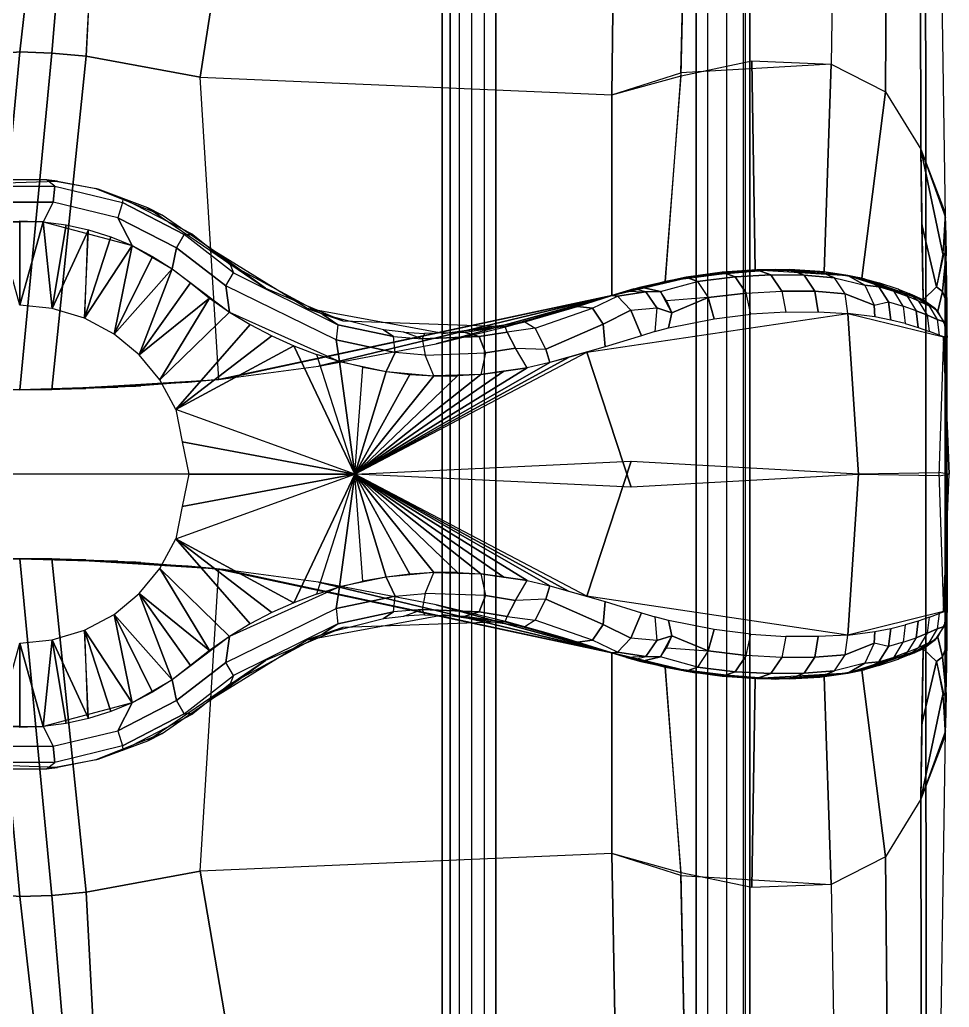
# Model space of a CAD drawing. Extents: x 0.7 to 22.7, y -29.1 to 8.9.
# Drawn here: x 11.67 to 22.67, y -17.46 to -5.77 of the extents above; entities that cross this region are included whole.
import ezdxf

# ---------------------------------------------------------------- set-up
doc = ezdxf.new("R2010")
doc.units = 0
doc.header["$MEASUREMENT"] = 0
doc.layers.get('0').update_dxf_attribs({"linetype": 'CONTINUOUS'})

msp = doc.modelspace()

# ---------------------------------------------------------------- linework, layer by layer
at = {"lineweight": -3}
for p, q in [((22.646, -12.771, 74.703), (22.646, -9.527, 74.703)), ((13.67, -11.149), (9.67, -11.149)), ((13.67, -11.149), (9.67, -11.149))]:
    msp.add_line(p, q, dxfattribs=at)
for points in [[(10.512, -6.258, 78.116), (13.13, 7.851, 78.098), (10.21, 7.851, 78.098), (10.059, -6.341, 78.088)], [(13.805, -6.449, 78.044), (16.026, 7.851, 77.721), (13.13, 7.851, 78.098), (12.455, -6.202, 78.132)], [(18.849, 7.854, 76.974), (16.026, 7.851, 77.721), (13.805, -6.449, 78.044), (18.679, -6.657, 77.03)], [(16.67, -28.849, 84.145), (22.4, -29.149, 84.145), (22.385, 7.866, 84.145), (16.67, 6.121, 84.145)], [(19.826, 7.857, 76.768), (18.849, 7.854, 76.974), (18.679, -6.657, 77.03), (19.496, -6.432, 76.746)], [(19.826, 7.857, 76.768), (21.485, 7.862, 76.783), (21.272, -6.293, 76.612), (19.494, -6.398, 76.746)], [(21.996, 7.867, 77.026), (21.485, 7.862, 76.783), (21.272, -6.293, 76.612), (21.916, -6.621, 76.727)], [(22.303, 7.841, 77.556), (21.996, 7.867, 77.026), (21.916, -6.621, 76.727), (22.334, -7.301, 77.009)], [(22.385, 7.866, 77.866), (22.303, 7.841, 77.556), (22.334, -7.301, 77.009), (22.625, -8.112, 77.705)], [(22.4, -29.149, 77.857), (22.4, -29.149, 84.145), (22.385, 7.866, 84.145), (22.385, 7.866, 77.866)], [(10.512, -6.258, 78.116), (11.67, -6.149, 78.145), (13.147, 6.851, 78.097), (10.512, -6.258, 78.116)], [(11.67, -6.149, 78.145), (12.048, -6.163, 78.142), (13.147, 6.851, 78.097), (11.67, -6.149, 78.145)], [(12.048, -6.163, 78.142), (12.455, -6.202, 78.132), (13.147, 6.851, 78.097), (12.048, -6.163, 78.142)], [(16.766, 6.121, 82.186), (16.67, 6.121, 82.48), (16.67, -28.849, 82.48), (16.766, -28.849, 82.186)], [(16.67, 6.121, 82.48), (16.67, 6.121, 84.145), (16.67, -28.849, 84.145), (16.67, -28.849, 82.48)], [(16.876, 6.121, 82.075), (16.766, 6.121, 82.186), (16.766, -28.849, 82.186), (16.876, -28.849, 82.075)], [(16.876, 6.121, 82.075), (17.016, 6.121, 82.004), (17.016, -28.849, 82.004), (16.876, -28.849, 82.075)], [(17.17, 6.121, 81.98), (17.016, 6.121, 82.004), (17.016, -28.849, 82.004), (17.17, -28.849, 81.98)], [(17.17, 6.121, 81.98), (17.303, 6.121, 81.997), (17.303, -28.849, 81.997), (17.17, -28.849, 81.98)], [(19.677, -28.849, 82.65), (17.303, -28.849, 81.997), (17.303, 6.121, 81.997), (19.677, 6.121, 82.65)], [(20.035, -28.849, 82.614), (19.677, -28.849, 82.65), (19.677, 6.121, 82.65), (20.035, 6.121, 82.614)], [(19.81, 6.121, 79.324), (19.81, -28.849, 79.324), (20.037, -28.849, 79.378), (20.037, 6.121, 79.378)], [(20.236, 6.121, 82.43), (20.035, 6.121, 82.614), (20.035, -28.849, 82.614), (20.236, -28.849, 82.43)], [(20.037, 6.121, 79.378), (20.255, 6.121, 79.597), (20.255, -28.849, 79.597), (20.037, -28.849, 79.378)], [(20.31, -28.849, 82.168), (20.236, -28.849, 82.43), (20.236, 6.121, 82.43), (20.31, 6.121, 82.168)], [(20.255, -28.849, 79.597), (20.31, -28.849, 79.824), (20.31, 6.121, 79.824), (20.255, 6.121, 79.597)], [(20.31, -28.849, 82.168), (20.31, -28.849, 79.824), (20.31, 6.121, 79.824), (20.31, 6.121, 82.168)], [(11.293, -10.146, 74.159), (11.67, -6.149, 78.145), (10.512, -6.258, 78.116), (9.959, -10.084, 74.357)], [(11.67, -10.149, 74.145), (12.048, -6.163, 78.142), (11.67, -6.149, 78.145), (11.293, -10.146, 74.159)], [(12.048, -10.146, 74.159), (12.455, -6.202, 78.132), (12.048, -6.163, 78.142), (11.67, -10.149, 74.145)], [(14.027, -10.026, 74.491), (13.805, -6.449, 78.044), (12.455, -6.202, 78.132), (12.048, -10.146, 74.159)], [(19.496, -6.432, 76.746), (20.335, -6.257, 76.62), (20.374, -8.73, 74.118), (19.309, -8.866, 74.342)], [(20.335, -6.257, 76.62), (21.272, -6.293, 76.612), (21.19, -8.753, 74.119), (20.374, -8.73, 74.118)], [(21.272, -6.293, 76.612), (21.916, -6.621, 76.727), (21.636, -8.83, 74.218), (21.19, -8.753, 74.119)], [(18.679, -6.657, 77.03), (19.494, -6.398, 76.746), (19.309, -8.866, 74.342), (18.679, -9.034, 74.653)], [(13.805, -6.449, 78.044), (18.679, -6.657, 77.03), (18.679, -9.034, 74.653), (14.027, -10.026, 74.491)], [(21.916, -6.621, 76.727), (22.334, -7.301, 77.009), (22.36, -9.083, 74.703), (21.636, -8.83, 74.218)], [(22.347, -8.192, 75.856), (22.334, -7.301, 77.009), (22.596, -8.541, 77.127), (22.521, -8.931, 76.195)], [(22.334, -7.301, 77.009), (22.624, -8.053, 77.735), (22.596, -8.541, 77.127), (22.334, -7.301, 77.009)], [(12.119, -7.679, 3.745), (11.985, -7.663, 0.397), (11.359, -7.663, 0.397), (10.995, -7.716, 3.755)], [(11.359, -7.663, 0.397), (11.258, -7.738, 0.154), (12.086, -7.738, 0.155), (11.985, -7.663, 0.397)], [(12.571, -7.768, 3.767), (12.599, -7.774, 0.412), (11.985, -7.663, 0.397), (12.119, -7.679, 3.745)], [(12.086, -7.738, 0.155), (12.067, -7.928, -0.037), (11.277, -7.928, -0.037), (11.258, -7.738, 0.154)], [(12.067, -7.928, -0.037), (12.086, -7.738, 0.155), (12.887, -7.934, 0.183), (12.831, -8.113, -0.007)], [(13.354, -8.081, 3.838), (13.185, -7.994, 0.441), (12.599, -7.774, 0.412), (12.571, -7.768, 3.767)], [(12.067, -7.928, -0.037), (11.946, -8.161, -0.103), (11.396, -8.161, -0.103), (11.277, -7.928, -0.037)], [(12.831, -8.113, -0.007), (12.067, -7.928, -0.037), (11.946, -8.161, -0.103), (13.001, -8.443, -0.058)], [(13.616, -8.312, 0.235), (12.887, -7.934, 0.183), (12.831, -8.113, -0.007), (13.527, -8.469, 0.045)], [(13.72, -8.312, 0.478), (12.892, -7.884, 0.426), (12.887, -7.934, 0.183), (13.616, -8.312, 0.235)], [(13.185, -7.994, 0.441), (14.578, -8.945, 0.585), (13.966, -8.506, 3.924), (13.354, -8.081, 3.838)], [(22.634, -8.54, 77.208), (22.626, -8.17, 77.674), (22.624, -8.053, 77.735), (22.596, -8.541, 77.127)], [(22.629, -13.874, 77.499), (22.624, -14.245, 77.735), (22.624, -8.053, 77.735), (22.629, -8.424, 77.499)], [(11.396, -8.161, -0.103), (11.671, -8.161, -0.103), (11.67, -9.149, -0.105), (11.396, -8.161, -0.103)], [(11.671, -8.149, -0.105), (11.946, -8.161, -0.103), (11.67, -9.149, -0.105), (11.671, -8.161, -0.103)], [(11.946, -8.161, -0.103), (12.055, -9.187, -0.101), (11.67, -9.149, -0.105), (11.946, -8.161, -0.103)], [(11.946, -8.161, -0.103), (12.218, -8.197, -0.097), (12.055, -9.187, -0.101), (11.946, -8.161, -0.103)], [(13.527, -8.469, 0.045), (12.831, -8.113, -0.007), (13.001, -8.443, -0.058), (13.473, -8.716, -0.02)], [(22.629, -8.595, 77.254), (22.629, -8.424, 77.499), (22.626, -8.17, 77.674), (22.634, -8.54, 77.208)], [(12.218, -8.197, -0.097), (12.485, -8.256, -0.087), (12.055, -9.187, -0.101), (12.218, -8.197, -0.097)], [(12.473, -8.302, -0.081), (12.436, -9.302, -0.089), (12.055, -9.187, -0.101), (12.485, -8.256, -0.087)], [(12.485, -8.256, -0.087), (12.747, -8.338, -0.074), (12.436, -9.302, -0.089), (12.485, -8.256, -0.087)], [(22.36, -9.083, 74.703), (22.347, -8.192, 75.856), (22.521, -8.931, 76.195), (22.36, -9.083, 74.703)], [(12.747, -8.338, -0.074), (13.001, -8.443, -0.058), (12.436, -9.302, -0.089), (12.747, -8.338, -0.074)], [(14.198, -8.767, 0.297), (13.616, -8.312, 0.235), (13.527, -8.469, 0.045), (14.108, -8.919, 0.11)], [(13.616, -8.312, 0.235), (13.72, -8.312, 0.478), (14.162, -8.667, 0.524), (14.198, -8.767, 0.297)], [(13.001, -8.443, -0.058), (12.786, -9.49, -0.072), (12.436, -9.302, -0.089), (13.001, -8.443, -0.058)], [(13.001, -8.443, -0.058), (13.243, -8.57, -0.04), (12.786, -9.49, -0.072), (13.001, -8.443, -0.058)], [(14.108, -8.919, 0.11), (13.527, -8.469, 0.045), (13.473, -8.716, -0.02), (14.154, -9.229, 0.057)], [(15.495, -9.334, 0.763), (15.073, -9.188, 4.148), (13.966, -8.506, 3.924), (14.578, -8.945, 0.585)], [(22.629, -8.595, 77.254), (22.633, -8.663, 77.266), (22.629, -8.424, 77.499), (22.629, -8.595, 77.254)], [(22.633, -8.663, 77.266), (22.629, -8.424, 77.499), (22.629, -13.874, 77.499), (22.633, -13.636, 77.266)], [(13.243, -8.57, -0.04), (13.473, -8.716, -0.02), (12.786, -9.49, -0.072), (13.243, -8.57, -0.04)], [(22.589, -8.986, 76.337), (22.634, -8.54, 77.208), (22.605, -8.535, 77.124), (22.521, -8.931, 76.195)], [(22.627, -9.082, 76.379), (22.629, -8.595, 77.254), (22.634, -8.54, 77.208), (22.589, -8.986, 76.337)], [(22.641, -9.183, 76.422), (22.633, -8.663, 77.266), (22.629, -8.595, 77.254), (22.627, -9.082, 76.379)], [(13.473, -8.716, -0.02), (13.085, -9.735, -0.052), (12.786, -9.49, -0.072), (13.473, -8.716, -0.02)], [(13.473, -8.716, -0.02), (13.69, -8.884, 0.002), (13.085, -9.735, -0.052), (13.473, -8.716, -0.02)], [(15.434, -9.379, 0.512), (15.414, -9.56, 0.326), (14.108, -8.919, 0.11), (14.198, -8.767, 0.297)], [(14.162, -8.667, 0.524), (14.198, -8.767, 0.297), (15.434, -9.379, 0.512), (15.258, -9.259, 0.712)], [(20.395, -8.729, 2.726), (19.647, -8.803, 16.129), (18.679, -9.034, 20.033), (19.555, -8.818, 2.2)], [(19.647, -8.803, 45.61), (20.374, -8.73, 74.118), (19.309, -8.866, 74.342), (19.647, -8.803, 45.61)], [(20.137, -8.812, 2.237), (19.984, -8.759, 2.443), (19.555, -8.818, 2.2), (19.692, -8.866, 1.978)], [(21.47, -8.795, 3.765), (20.61, -8.724, 16.129), (19.647, -8.803, 16.129), (20.395, -8.729, 2.726)], [(20.61, -8.724, 16.129), (19.647, -8.803, 16.129), (19.647, -8.803, 45.61), (20.61, -8.724, 45.61)], [(19.647, -8.803, 45.61), (20.374, -8.73, 74.118), (20.61, -8.724, 45.61), (19.647, -8.803, 45.61)], [(20.558, -8.789, 2.537), (20.395, -8.729, 2.726), (19.984, -8.759, 2.443), (20.137, -8.812, 2.237)], [(20.61, -8.724, 45.61), (21.19, -8.753, 74.119), (20.374, -8.73, 74.118), (20.61, -8.724, 45.61)], [(20.782, -8.726, 3.044), (20.395, -8.729, 2.726), (20.558, -8.789, 2.537), (20.952, -8.793, 2.873)], [(21.47, -8.795, 56.569), (20.61, -8.724, 45.61), (20.61, -8.724, 16.129), (21.47, -8.795, 3.765)], [(20.61, -8.724, 45.61), (21.19, -8.753, 74.119), (21.47, -8.795, 56.569), (20.61, -8.724, 45.61)], [(20.782, -8.726, 3.044), (20.952, -8.793, 2.873), (21.312, -8.824, 3.24), (21.14, -8.748, 3.391)], [(21.47, -8.795, 3.765), (21.14, -8.748, 3.391), (21.312, -8.824, 3.24), (21.671, -8.912, 3.609)], [(21.19, -8.753, 74.119), (21.606, -8.823, 74.208), (21.47, -8.795, 56.569), (21.19, -8.753, 74.119)], [(22.641, -13.115, 76.422), (22.633, -13.636, 77.266), (22.633, -8.663, 77.266), (22.641, -9.183, 76.422)], [(13.69, -8.884, 0.002), (13.917, -9.064, 0.028), (13.085, -9.735, -0.052), (13.69, -8.884, 0.002)], [(18.679, -9.034, 56.447), (19.647, -8.803, 45.61), (19.647, -8.803, 16.129), (18.679, -9.034, 20.033)], [(19.647, -8.803, 45.61), (19.309, -8.866, 74.342), (18.679, -9.034, 56.447), (19.647, -8.803, 45.61)], [(18.679, -9.034, 1.826), (18.679, -9.034, 20.033), (19.555, -8.818, 2.2), (18.679, -9.034, 1.826)], [(18.679, -9.034, 56.447), (19.309, -8.866, 74.342), (18.679, -9.034, 74.653), (18.679, -9.034, 56.447)], [(19.555, -8.818, 2.2), (19.022, -8.933, 1.96), (19.253, -8.986, 1.711), (19.692, -8.866, 1.978)], [(19.819, -9.058, 1.808), (19.325, -9.095, 1.608), (19.253, -8.986, 1.711), (19.692, -8.866, 1.978)], [(20.266, -9.004, 2.077), (20.137, -8.812, 2.237), (19.692, -8.866, 1.978), (19.819, -9.058, 1.808)], [(20.688, -8.981, 2.388), (20.558, -8.789, 2.537), (20.137, -8.812, 2.237), (20.266, -9.004, 2.077)], [(21.081, -8.984, 2.737), (20.952, -8.793, 2.873), (20.558, -8.789, 2.537), (20.688, -8.981, 2.388)], [(20.952, -8.793, 2.873), (21.081, -8.984, 2.737), (21.438, -9.012, 3.118), (21.312, -8.824, 3.24)], [(21.781, -9.147, 3.502), (21.438, -9.012, 3.118), (21.312, -8.824, 3.24), (21.671, -8.912, 3.609)], [(21.606, -8.823, 74.208), (21.47, -8.795, 21.366), (21.47, -8.795, 56.569), (21.606, -8.823, 74.208)], [(21.606, -8.823, 74.208), (22.36, -9.083, 5.414), (21.47, -8.795, 21.366), (21.606, -8.823, 74.208)], [(22.36, -9.083, 5.414), (21.47, -8.795, 21.366), (21.47, -8.795, 3.765), (22.36, -9.083, 5.414)], [(21.662, -8.836, 4.016), (21.47, -8.795, 3.765), (21.671, -8.912, 3.609), (21.839, -8.93, 3.916)], [(21.606, -8.823, 74.208), (21.636, -8.83, 74.218), (22.36, -9.083, 5.414), (21.606, -8.823, 74.208)], [(21.636, -8.83, 74.218), (22.36, -9.083, 74.703), (22.36, -9.083, 5.414), (21.636, -8.83, 74.218)], [(21.839, -8.93, 3.916), (21.662, -8.836, 4.016), (21.837, -8.883, 4.276), (22.017, -8.985, 4.204)], [(22.067, -8.959, 4.684), (21.837, -8.883, 4.276), (22.017, -8.985, 4.204), (22.174, -9.042, 4.5)], [(14.108, -8.919, 0.11), (14.154, -9.229, 0.057), (15.455, -9.815, 0.273), (15.414, -9.56, 0.326)], [(19.08, -8.992, 1.699), (18.936, -8.956, 1.926), (18.679, -9.034, 1.826), (18.746, -9.042, 1.672)], [(19.209, -9.18, 1.52), (19.08, -8.992, 1.699), (18.746, -9.042, 1.672), (18.901, -9.209, 1.431)], [(18.85, -8.981, 1.892), (19.08, -8.992, 1.699), (19.253, -8.986, 1.711), (19.022, -8.933, 1.96)], [(19.08, -8.992, 1.699), (19.209, -9.18, 1.52), (19.386, -9.237, 1.549), (19.253, -8.986, 1.711)], [(20.266, -9.004, 2.077), (20.688, -8.981, 2.388), (20.736, -9.229, 2.342), (20.322, -9.256, 2.033)], [(20.688, -8.981, 2.388), (20.736, -9.229, 2.342), (21.121, -9.226, 2.689), (21.081, -8.984, 2.737)], [(21.121, -9.226, 2.689), (21.472, -9.246, 3.068), (21.438, -9.012, 3.118), (21.081, -8.984, 2.737)], [(21.671, -8.912, 3.609), (21.781, -9.147, 3.502), (21.952, -9.11, 3.819), (21.839, -8.93, 3.916)], [(22.017, -8.985, 4.204), (21.839, -8.93, 3.916), (21.952, -9.11, 3.819), (22.126, -9.16, 4.118)], [(22.279, -9.214, 4.425), (22.126, -9.16, 4.118), (22.017, -8.985, 4.204), (22.174, -9.042, 4.5)], [(22.067, -8.959, 4.684), (22.198, -9.011, 4.969), (22.311, -9.099, 4.805), (22.174, -9.042, 4.5)], [(22.534, -9.219, 74.703), (22.589, -8.986, 76.337), (22.521, -8.931, 76.195), (22.36, -9.083, 74.703)], [(22.632, -9.417, 74.703), (22.627, -9.082, 76.379), (22.589, -8.986, 76.337), (22.534, -9.219, 74.703)], [(13.917, -9.064, 0.028), (13.33, -10.033, -0.033), (13.085, -9.735, -0.052), (13.917, -9.064, 0.028)], [(13.917, -9.064, 0.028), (14.154, -9.229, 0.057), (13.33, -10.033, -0.033), (13.917, -9.064, 0.028)], [(18.679, -9.034, 38.24), (14.027, -10.026, 74.491), (14.082, -10.02, 32.432), (18.679, -9.034, 38.24)], [(18.679, -9.034, 38.24), (18.679, -9.034, 56.447), (14.027, -10.026, 74.491), (18.679, -9.034, 38.24)], [(18.679, -9.034, 56.447), (18.679, -9.034, 74.653), (14.027, -10.026, 74.491), (18.679, -9.034, 56.447)], [(15.207, -9.87, 32.194), (18.679, -9.034, 38.24), (14.082, -10.02, 32.432), (15.207, -9.87, 32.194)], [(16.598, -9.605, 31.766), (18.679, -9.034, 38.24), (15.207, -9.87, 32.194), (16.598, -9.605, 31.766)], [(17.434, -9.401, 31.233), (18.679, -9.034, 38.24), (16.598, -9.605, 31.766), (17.434, -9.401, 31.233)], [(17.929, -9.264, 30.494), (18.679, -9.034, 38.24), (17.434, -9.401, 31.233), (17.929, -9.264, 30.494)], [(18.271, -9.163, 1.658), (18.679, -9.034, 1.826), (18.105, -9.213, 6.761), (17.647, -9.344, 5.387)], [(18.105, -9.213, 29.614), (18.679, -9.034, 38.24), (17.929, -9.264, 30.494), (18.105, -9.213, 29.614)], [(18.105, -9.213, 29.614), (18.679, -9.034, 38.24), (18.679, -9.034, 1.826), (18.105, -9.213, 6.761)], [(18.271, -9.163, 1.658), (18.447, -9.184, 1.443), (18.746, -9.042, 1.672), (18.679, -9.034, 1.826)], [(18.901, -9.209, 1.431), (18.576, -9.371, 1.261), (18.447, -9.184, 1.443), (18.746, -9.042, 1.672)], [(19.386, -9.237, 1.549), (19.819, -9.058, 1.808), (19.325, -9.095, 1.608), (19.386, -9.237, 1.549)], [(19.349, -9.417, 1.502), (19.887, -9.31, 1.765), (19.819, -9.058, 1.808), (19.386, -9.237, 1.549)], [(19.819, -9.058, 1.808), (19.887, -9.31, 1.765), (20.322, -9.256, 2.033), (20.266, -9.004, 2.077)], [(21.781, -9.147, 3.502), (21.788, -9.286, 3.478), (21.472, -9.246, 3.068), (21.438, -9.012, 3.118)], [(21.979, -9.324, 3.768), (21.788, -9.286, 3.478), (21.781, -9.147, 3.502), (21.952, -9.11, 3.819)], [(22.15, -9.366, 4.066), (21.979, -9.324, 3.768), (21.952, -9.11, 3.819), (22.126, -9.16, 4.118)], [(22.311, -9.099, 4.805), (22.174, -9.042, 4.5), (22.279, -9.214, 4.425), (22.412, -9.267, 4.74)], [(22.198, -9.011, 4.969), (22.311, -9.099, 4.805), (22.428, -9.153, 5.117), (22.257, -9.036, 5.115)], [(22.509, -9.192, 5.388), (22.36, -9.083, 5.414), (22.257, -9.036, 5.115), (22.428, -9.153, 5.117)], [(22.527, -9.317, 5.063), (22.412, -9.267, 4.74), (22.311, -9.099, 4.805), (22.428, -9.153, 5.117)], [(22.36, -9.083, 5.414), (22.509, -9.192, 5.388), (22.534, -9.219, 74.703), (22.36, -9.083, 74.703)], [(22.646, -9.527, 74.703), (22.641, -9.183, 76.422), (22.627, -9.082, 76.379), (22.632, -9.417, 74.703)], [(14.399, -9.377, 0.091), (13.518, -10.384, -0.015), (13.33, -10.033, -0.033), (14.154, -9.229, 0.057)], [(17.415, -9.4, 1.336), (16.682, -9.485, 4.642), (15.073, -9.188, 4.148), (15.495, -9.334, 0.763)], [(17.647, -9.344, 5.387), (18.271, -9.163, 1.658), (17.415, -9.4, 1.336), (16.682, -9.485, 4.642)], [(17.647, -9.344, 1.424), (17.769, -9.42, 1.132), (18.447, -9.184, 1.443), (18.271, -9.163, 1.658)], [(18.447, -9.184, 1.443), (18.576, -9.371, 1.261), (17.896, -9.668, 0.964), (17.769, -9.42, 1.132)], [(19.027, -9.509, 1.365), (18.597, -9.641, 1.192), (18.576, -9.371, 1.261), (18.901, -9.209, 1.431)], [(19.188, -9.46, 1.432), (19.027, -9.509, 1.365), (18.901, -9.209, 1.431), (19.209, -9.18, 1.52)], [(19.209, -9.18, 1.52), (19.188, -9.46, 1.432), (19.349, -9.417, 1.502), (19.386, -9.237, 1.549)], [(22.126, -9.16, 4.118), (22.15, -9.366, 4.066), (22.302, -9.412, 4.374), (22.279, -9.214, 4.425)], [(22.412, -9.267, 4.74), (22.279, -9.214, 4.425), (22.302, -9.412, 4.374), (22.436, -9.458, 4.691)], [(22.509, -9.192, 5.388), (22.428, -9.153, 5.117), (22.527, -9.317, 5.063), (22.609, -9.346, 5.366)], [(22.534, -9.219, 74.703), (22.632, -9.417, 74.703), (22.609, -9.346, 5.366), (22.509, -9.192, 5.388)], [(22.646, -12.771, 74.703), (22.646, -9.527, 74.703), (22.641, -9.183, 76.422), (22.641, -13.115, 76.422)], [(15.974, -9.439, 0.881), (15.258, -9.259, 0.712), (15.434, -9.379, 0.512), (16.094, -9.518, 0.666)], [(17.647, -9.344, 1.424), (17.769, -9.42, 1.132), (17.439, -9.466, 1.072), (17.415, -9.4, 1.336)], [(18.381, -9.704, 1.109), (21.472, -9.246, 3.068), (21.595, -11.154, 3.219), (18.905, -11.303, 1.324)], [(21.472, -9.246, 3.068), (22.601, -9.523, 5.183), (22.548, -11.17, 5.018), (21.595, -11.154, 3.219)], [(22.551, -9.502, 5.017), (22.436, -9.458, 4.691), (22.412, -9.267, 4.74), (22.527, -9.317, 5.063)], [(22.609, -9.346, 5.366), (22.527, -9.317, 5.063), (22.551, -9.502, 5.017), (22.646, -9.53, 5.351)], [(22.609, -9.346, 5.366), (22.646, -9.53, 5.351), (22.646, -9.527, 74.703), (22.632, -9.417, 74.703)], [(14.399, -9.377, 0.091), (14.652, -9.511, 0.129), (13.518, -10.384, -0.015), (14.399, -9.377, 0.091)], [(16.094, -9.518, 0.666), (15.434, -9.379, 0.512), (15.414, -9.56, 0.326), (16.113, -9.707, 0.481)], [(16.431, -9.547, 0.756), (16.217, -9.469, 0.946), (15.974, -9.439, 0.881), (16.094, -9.518, 0.666)], [(17.415, -9.4, 1.336), (16.943, -9.471, 1.169), (17.106, -9.52, 0.959), (17.439, -9.466, 1.072)], [(17.439, -9.466, 1.072), (17.106, -9.52, 0.959), (17.183, -9.712, 0.775), (17.536, -9.656, 0.888)], [(17.536, -9.656, 0.888), (17.896, -9.668, 0.964), (17.769, -9.42, 1.132), (17.439, -9.466, 1.072)], [(18.576, -9.371, 1.261), (18.597, -9.641, 1.192), (17.943, -9.826, 0.952), (17.896, -9.668, 0.964)], [(14.652, -9.511, 0.129), (14.914, -9.629, 0.172), (13.518, -10.384, -0.015), (14.652, -9.511, 0.129)], [(16.113, -9.707, 0.481), (15.414, -9.56, 0.326), (15.455, -9.815, 0.273), (16.008, -9.933, 0.393)], [(16.113, -9.707, 0.481), (16.094, -9.518, 0.666), (16.431, -9.547, 0.756), (16.468, -9.738, 0.571)], [(16.217, -9.469, 0.946), (16.461, -9.484, 1.017), (16.431, -9.547, 0.756), (16.217, -9.469, 0.946)], [(16.431, -9.547, 0.756), (17.106, -9.52, 0.959), (16.943, -9.471, 1.169), (16.461, -9.484, 1.017)], [(16.468, -9.738, 0.571), (17.183, -9.712, 0.775), (17.106, -9.52, 0.959), (16.431, -9.547, 0.756)], [(22.548, -11.17, 5.018), (22.67, -11.149, 5.45), (22.601, -9.523, 5.183)], [(22.646, -11.149, 74.703), (22.646, -9.527, 74.703), (22.601, -9.523, 5.183), (22.67, -11.149, 5.45)], [(13.518, -10.384, -0.015), (14.914, -9.629, 0.172), (15.636, -11.149, 0.31), (13.518, -10.384, -0.015)], [(14.914, -9.629, 0.172), (15.183, -9.73, 0.22), (15.636, -11.149, 0.31), (14.914, -9.629, 0.172)], [(17.536, -9.656, 0.888), (17.183, -9.712, 0.775), (17.127, -9.969, 0.689), (17.674, -9.89, 0.861)], [(17.896, -9.668, 0.964), (17.943, -9.826, 0.952), (17.674, -9.89, 0.861), (17.536, -9.656, 0.888)], [(15.183, -9.73, 0.22), (15.636, -11.149, 0.31), (15.455, -9.815, 0.273), (15.183, -9.73, 0.22)], [(15.455, -9.815, 0.273), (15.636, -11.149, 0.31), (15.73, -9.882, 0.331), (15.455, -9.815, 0.273)], [(18.163, -9.766, 1.029), (15.636, -11.149, 0.31), (18.381, -9.704, 1.109), (18.163, -9.766, 1.029)], [(15.636, -11.149, 0.31), (18.381, -9.704, 1.109), (18.905, -11.303, 1.324), (15.636, -11.149, 0.31)], [(17.943, -9.826, 0.952), (15.636, -11.149, 0.31), (18.163, -9.766, 1.029), (17.943, -9.826, 0.952)], [(16.468, -9.738, 0.571), (16.113, -9.707, 0.481), (16.008, -9.933, 0.393), (16.57, -9.984, 0.533)], [(17.183, -9.712, 0.775), (17.127, -9.969, 0.689), (16.57, -9.984, 0.533), (16.468, -9.738, 0.571)], [(17.674, -9.89, 0.861), (15.636, -11.149, 0.31), (17.943, -9.826, 0.952), (17.674, -9.89, 0.861)], [(15.73, -9.882, 0.331), (16.008, -9.933, 0.393), (15.636, -11.149, 0.31), (15.73, -9.882, 0.331)], [(17.401, -9.929, 0.775), (15.636, -11.149, 0.31), (17.674, -9.89, 0.861), (17.401, -9.929, 0.775)], [(17.127, -9.969, 0.689), (15.636, -11.149, 0.31), (17.401, -9.929, 0.775), (17.127, -9.969, 0.689)], [(16.008, -9.933, 0.393), (16.288, -9.967, 0.46), (15.636, -11.149, 0.31), (16.008, -9.933, 0.393)], [(13.665, -10.061, 32.497), (12.048, -10.146, 74.159), (14.027, -10.026, 74.491), (13.665, -10.061, 32.497)], [(13.665, -10.061, 32.497), (14.082, -10.02, 32.432), (14.027, -10.026, 74.491), (13.665, -10.061, 32.497)], [(16.288, -9.967, 0.46), (16.57, -9.984, 0.533), (15.636, -11.149, 0.31), (16.288, -9.967, 0.46)], [(16.85, -9.985, 0.609), (15.636, -11.149, 0.31), (17.127, -9.969, 0.689), (16.85, -9.985, 0.609)], [(16.57, -9.984, 0.533), (16.85, -9.985, 0.609), (15.636, -11.149, 0.31), (16.57, -9.984, 0.533)], [(11.293, -10.146, 74.159), (11.67, -10.149, 34.608), (11.67, -10.149, 74.145), (11.293, -10.146, 74.159)], [(11.67, -10.149, 74.145), (12.048, -10.146, 74.159), (13.104, -10.104, 32.637), (13.044, -10.107, 33.477)], [(12.832, -10.119, 33.989), (11.67, -10.149, 74.145), (13.044, -10.107, 33.477), (12.832, -10.119, 33.989)], [(12.451, -10.136, 34.37), (11.67, -10.149, 74.145), (12.832, -10.119, 33.989), (12.451, -10.136, 34.37)], [(11.94, -10.148, 34.582), (12.451, -10.136, 34.37), (11.67, -10.149, 74.145), (11.94, -10.148, 34.582)], [(11.67, -10.149, 34.608), (11.94, -10.148, 34.582), (11.67, -10.149, 74.145), (11.67, -10.149, 34.608)], [(13.104, -10.104, 32.637), (12.048, -10.146, 74.159), (13.665, -10.061, 32.497), (13.104, -10.104, 32.637)], [(13.594, -10.766, -0.008), (15.636, -11.149, 0.31), (13.518, -10.384, -0.015), (13.594, -10.766, -0.008)], [(13.594, -10.766, -0.008), (13.67, -11.149), (15.636, -11.149, 0.31), (13.594, -10.766, -0.008)], [(15.636, -11.149, 0.31), (18.905, -10.995, 1.324), (18.381, -12.594, 1.109), (15.636, -11.149, 0.31)], [(18.905, -10.995, 1.324), (21.595, -11.144, 3.219), (21.472, -13.053, 3.068), (18.381, -12.594, 1.109)], [(13.518, -11.915, -0.015), (15.636, -11.149, 0.31), (14.914, -12.67, 0.172), (13.518, -11.915, -0.015)], [(13.594, -11.532, -0.008), (13.518, -11.915, -0.015), (15.636, -11.149, 0.31), (13.594, -11.532, -0.008)], [(13.594, -11.532, -0.008), (15.636, -11.149, 0.31), (13.67, -11.149), (13.594, -11.532, -0.008)], [(14.914, -12.67, 0.172), (15.636, -11.149, 0.31), (15.183, -12.568, 0.22), (14.914, -12.67, 0.172)], [(15.183, -12.568, 0.22), (15.455, -12.484, 0.273), (15.636, -11.149, 0.31), (15.183, -12.568, 0.22)], [(15.455, -12.484, 0.273), (15.73, -12.416, 0.331), (15.636, -11.149, 0.31), (15.455, -12.484, 0.273)], [(15.73, -12.416, 0.331), (15.636, -11.149, 0.31), (16.008, -12.366, 0.393), (15.73, -12.416, 0.331)], [(16.008, -12.366, 0.393), (15.636, -11.149, 0.31), (16.288, -12.332, 0.46), (16.008, -12.366, 0.393)], [(16.288, -12.332, 0.46), (15.636, -11.149, 0.31), (16.57, -12.314, 0.533), (16.288, -12.332, 0.46)], [(16.57, -12.314, 0.533), (15.636, -11.149, 0.31), (16.85, -12.314, 0.609), (16.57, -12.314, 0.533)], [(16.85, -12.314, 0.609), (17.127, -12.329, 0.689), (15.636, -11.149, 0.31), (16.85, -12.314, 0.609)], [(17.127, -12.329, 0.689), (17.401, -12.369, 0.775), (15.636, -11.149, 0.31), (17.127, -12.329, 0.689)], [(17.401, -12.369, 0.775), (17.674, -12.409, 0.861), (15.636, -11.149, 0.31), (17.401, -12.369, 0.775)], [(17.674, -12.409, 0.861), (17.943, -12.472, 0.952), (15.636, -11.149, 0.31), (17.674, -12.409, 0.861)], [(17.943, -12.472, 0.952), (18.163, -12.532, 1.029), (15.636, -11.149, 0.31), (17.943, -12.472, 0.952)], [(18.163, -12.532, 1.029), (18.381, -12.594, 1.109), (15.636, -11.149, 0.31), (18.163, -12.532, 1.029)], [(21.595, -11.144, 3.219), (22.548, -11.128, 5.018), (22.601, -12.775, 5.183), (21.472, -13.053, 3.068)], [(22.601, -12.775, 5.183), (22.601, -12.775, 5.183), (22.67, -11.149, 5.45), (22.548, -11.128, 5.018)], [(22.601, -12.775, 5.183), (22.67, -11.149, 5.45), (22.646, -11.149, 74.703), (22.646, -12.771, 74.703)], [(14.154, -13.07, 0.057), (13.33, -12.265, -0.033), (13.518, -11.915, -0.015), (14.399, -12.921, 0.091)], [(14.399, -12.921, 0.091), (13.518, -11.915, -0.015), (14.652, -12.788, 0.129), (14.399, -12.921, 0.091)], [(14.652, -12.788, 0.129), (13.518, -11.915, -0.015), (14.914, -12.67, 0.172), (14.652, -12.788, 0.129)], [(9.959, -12.214, 74.357), (10.512, -16.04, 78.116), (11.67, -16.149, 78.145), (11.293, -12.152, 74.159)], [(11.293, -12.152, 74.159), (11.67, -12.149, 74.145), (11.67, -12.149, 34.608), (11.293, -12.152, 74.159)], [(11.293, -12.152, 74.159), (11.67, -16.149, 78.145), (12.048, -16.136, 78.142), (11.67, -12.149, 74.145)], [(11.67, -12.149, 34.608), (11.67, -12.149, 74.145), (11.94, -12.151, 34.582), (11.67, -12.149, 34.608)], [(11.94, -12.151, 34.582), (11.67, -12.149, 74.145), (12.451, -12.163, 34.37), (11.94, -12.151, 34.582)], [(12.451, -12.163, 34.37), (12.832, -12.179, 33.989), (11.67, -12.149, 74.145), (12.451, -12.163, 34.37)], [(12.832, -12.179, 33.989), (13.044, -12.191, 33.477), (11.67, -12.149, 74.145), (12.832, -12.179, 33.989)], [(13.044, -12.191, 33.477), (13.104, -12.195, 32.637), (12.048, -12.152, 74.159), (11.67, -12.149, 74.145)], [(11.67, -12.149, 74.145), (12.048, -16.136, 78.142), (12.455, -16.096, 78.132), (12.048, -12.152, 74.159)], [(13.665, -12.238, 32.497), (14.027, -12.273, 74.491), (12.048, -12.152, 74.159), (13.665, -12.238, 32.497)], [(13.104, -12.195, 32.637), (13.665, -12.238, 32.497), (12.048, -12.152, 74.159), (13.104, -12.195, 32.637)], [(12.048, -12.152, 74.159), (12.455, -16.096, 78.132), (13.805, -15.85, 78.044), (14.027, -12.273, 74.491)], [(13.917, -13.234, 0.028), (13.085, -12.563, -0.052), (13.33, -12.265, -0.033), (13.917, -13.234, 0.028)], [(13.917, -13.234, 0.028), (13.33, -12.265, -0.033), (14.154, -13.07, 0.057), (13.917, -13.234, 0.028)], [(13.665, -12.238, 32.497), (14.027, -12.273, 74.491), (14.082, -12.278, 32.432), (13.665, -12.238, 32.497)], [(14.027, -12.273, 74.491), (18.679, -13.265, 74.653), (18.679, -15.641, 77.03), (13.805, -15.85, 78.044)], [(18.679, -13.265, 38.24), (14.082, -12.278, 32.432), (14.027, -12.273, 74.491), (18.679, -13.265, 38.24)], [(18.679, -13.265, 38.24), (14.027, -12.273, 74.491), (18.679, -13.265, 56.447), (18.679, -13.265, 38.24)], [(18.679, -13.265, 56.447), (14.027, -12.273, 74.491), (18.679, -13.265, 74.653), (18.679, -13.265, 56.447)], [(15.207, -12.428, 32.194), (14.082, -12.278, 32.432), (18.679, -13.265, 38.24), (15.207, -12.428, 32.194)], [(16.008, -12.366, 0.393), (15.455, -12.484, 0.273), (15.414, -12.738, 0.326), (16.113, -12.591, 0.481)], [(16.57, -12.314, 0.533), (16.008, -12.366, 0.393), (16.113, -12.591, 0.481), (16.468, -12.561, 0.571)], [(16.468, -12.561, 0.571), (16.57, -12.314, 0.533), (17.127, -12.329, 0.689), (17.183, -12.586, 0.775)], [(17.674, -12.409, 0.861), (17.127, -12.329, 0.689), (17.183, -12.586, 0.775), (17.536, -12.643, 0.888)], [(15.414, -12.738, 0.326), (15.455, -12.484, 0.273), (14.154, -13.07, 0.057), (14.108, -13.379, 0.11)], [(16.598, -12.694, 31.766), (15.207, -12.428, 32.194), (18.679, -13.265, 38.24), (16.598, -12.694, 31.766)], [(17.536, -12.643, 0.888), (17.674, -12.409, 0.861), (17.943, -12.472, 0.952), (17.896, -12.63, 0.964)], [(17.896, -12.63, 0.964), (17.943, -12.472, 0.952), (18.597, -12.657, 1.192), (18.576, -12.928, 1.261)], [(13.473, -13.582, -0.02), (12.786, -12.808, -0.072), (13.085, -12.563, -0.052), (13.473, -13.582, -0.02)], [(13.473, -13.582, -0.02), (13.085, -12.563, -0.052), (13.69, -13.414, 0.002), (13.473, -13.582, -0.02)], [(13.69, -13.414, 0.002), (13.085, -12.563, -0.052), (13.917, -13.234, 0.028), (13.69, -13.414, 0.002)], [(16.113, -12.591, 0.481), (15.414, -12.738, 0.326), (15.434, -12.92, 0.512), (16.094, -12.78, 0.666)], [(16.468, -12.561, 0.571), (16.431, -12.752, 0.756), (16.094, -12.78, 0.666), (16.113, -12.591, 0.481)], [(16.431, -12.752, 0.756), (17.106, -12.778, 0.959), (17.183, -12.586, 0.775), (16.468, -12.561, 0.571)], [(17.536, -12.643, 0.888), (17.183, -12.586, 0.775), (17.106, -12.778, 0.959), (17.439, -12.833, 1.072)], [(14.198, -13.532, 0.297), (14.108, -13.379, 0.11), (15.414, -12.738, 0.326), (15.434, -12.92, 0.512)], [(17.434, -12.897, 31.233), (16.598, -12.694, 31.766), (18.679, -13.265, 38.24), (17.434, -12.897, 31.233)], [(17.439, -12.833, 1.072), (17.769, -12.878, 1.132), (17.896, -12.63, 0.964), (17.536, -12.643, 0.888)], [(17.769, -12.878, 1.132), (17.896, -12.63, 0.964), (18.576, -12.928, 1.261), (18.447, -13.114, 1.443)], [(18.901, -13.089, 1.431), (18.576, -12.928, 1.261), (18.597, -12.657, 1.192), (19.027, -12.789, 1.365)], [(13.001, -13.855, -0.058), (12.436, -12.997, -0.089), (12.786, -12.808, -0.072), (13.001, -13.855, -0.058)], [(13.001, -13.855, -0.058), (12.786, -12.808, -0.072), (13.243, -13.729, -0.04), (13.001, -13.855, -0.058)], [(13.243, -13.729, -0.04), (12.786, -12.808, -0.072), (13.473, -13.582, -0.02), (13.243, -13.729, -0.04)], [(15.495, -12.964, 0.763), (15.073, -13.11, 4.148), (16.682, -12.813, 4.642), (17.415, -12.898, 1.336)], [(16.094, -12.78, 0.666), (15.434, -12.92, 0.512), (15.258, -13.039, 0.712), (15.974, -12.859, 0.881)], [(16.094, -12.78, 0.666), (15.974, -12.859, 0.881), (16.217, -12.829, 0.946), (16.431, -12.752, 0.756)], [(16.217, -12.829, 0.946), (16.431, -12.752, 0.756), (16.461, -12.814, 1.017), (16.217, -12.829, 0.946)], [(16.461, -12.814, 1.017), (16.943, -12.828, 1.169), (17.106, -12.778, 0.959), (16.431, -12.752, 0.756)], [(16.682, -12.813, 4.642), (17.415, -12.898, 1.336), (18.271, -13.136, 1.658), (17.647, -12.955, 5.387)], [(17.439, -12.833, 1.072), (17.106, -12.778, 0.959), (16.943, -12.828, 1.169), (17.415, -12.898, 1.336)], [(17.415, -12.898, 1.336), (17.439, -12.833, 1.072), (17.769, -12.878, 1.132), (17.647, -12.955, 1.424)], [(19.209, -13.118, 1.52), (18.901, -13.089, 1.431), (19.027, -12.789, 1.365), (19.188, -12.838, 1.432)], [(19.386, -13.061, 1.549), (19.349, -12.881, 1.502), (19.188, -12.838, 1.432), (19.209, -13.118, 1.52)], [(22.436, -12.841, 4.691), (22.302, -12.887, 4.374), (22.279, -13.085, 4.425), (22.412, -13.032, 4.74)], [(22.527, -12.981, 5.063), (22.412, -13.032, 4.74), (22.436, -12.841, 4.691), (22.551, -12.796, 5.017)], [(22.646, -12.768, 5.351), (22.551, -12.796, 5.017), (22.527, -12.981, 5.063), (22.609, -12.952, 5.366)], [(22.632, -12.881, 74.703), (22.646, -12.771, 74.703), (22.646, -12.768, 5.351), (22.609, -12.952, 5.366)], [(22.632, -12.881, 74.703), (22.627, -13.216, 76.379), (22.641, -13.115, 76.422), (22.646, -12.771, 74.703)], [(14.578, -13.354, 0.585), (13.966, -13.792, 3.924), (15.073, -13.11, 4.148), (15.495, -12.964, 0.763)], [(15.258, -13.039, 0.712), (15.434, -12.92, 0.512), (14.198, -13.532, 0.297), (14.162, -13.632, 0.524)], [(17.929, -13.034, 30.494), (17.434, -12.897, 31.233), (18.679, -13.265, 38.24), (17.929, -13.034, 30.494)], [(18.271, -13.136, 1.658), (18.447, -13.114, 1.443), (17.769, -12.878, 1.132), (17.647, -12.955, 1.424)], [(17.647, -12.955, 5.387), (18.105, -13.086, 6.761), (18.679, -13.265, 1.826), (18.271, -13.136, 1.658)], [(18.746, -13.257, 1.672), (18.447, -13.114, 1.443), (18.576, -12.928, 1.261), (18.901, -13.089, 1.431)], [(19.386, -13.061, 1.549), (19.819, -13.241, 1.808), (19.887, -12.988, 1.765), (19.349, -12.881, 1.502)], [(21.952, -13.189, 3.819), (21.781, -13.151, 3.502), (21.788, -13.012, 3.478), (21.979, -12.975, 3.768)], [(22.126, -13.138, 4.118), (21.952, -13.189, 3.819), (21.979, -12.975, 3.768), (22.15, -12.932, 4.066)], [(22.279, -13.085, 4.425), (22.302, -12.887, 4.374), (22.15, -12.932, 4.066), (22.126, -13.138, 4.118)], [(22.609, -12.952, 5.366), (22.527, -12.981, 5.063), (22.428, -13.146, 5.117), (22.509, -13.107, 5.388)], [(22.509, -13.107, 5.388), (22.609, -12.952, 5.366), (22.632, -12.881, 74.703), (22.534, -13.079, 74.703)], [(22.534, -13.079, 74.703), (22.589, -13.312, 76.337), (22.627, -13.216, 76.379), (22.632, -12.881, 74.703)], [(12.485, -14.042, -0.087), (12.055, -13.111, -0.101), (12.436, -12.997, -0.089), (12.473, -13.996, -0.081)], [(12.485, -14.042, -0.087), (12.436, -12.997, -0.089), (12.747, -13.96, -0.074), (12.485, -14.042, -0.087)], [(12.747, -13.96, -0.074), (12.436, -12.997, -0.089), (13.001, -13.855, -0.058), (12.747, -13.96, -0.074)], [(14.154, -13.07, 0.057), (13.473, -13.582, -0.02), (13.527, -13.829, 0.045), (14.108, -13.379, 0.11)], [(18.105, -13.086, 29.614), (17.929, -13.034, 30.494), (18.679, -13.265, 38.24), (18.105, -13.086, 29.614)], [(18.105, -13.086, 6.761), (18.679, -13.265, 1.826), (18.679, -13.265, 38.24), (18.105, -13.086, 29.614)], [(18.901, -13.089, 1.431), (18.746, -13.257, 1.672), (19.08, -13.307, 1.699), (19.209, -13.118, 1.52)], [(19.253, -13.312, 1.711), (19.386, -13.061, 1.549), (19.209, -13.118, 1.52), (19.08, -13.307, 1.699)], [(19.386, -13.061, 1.549), (19.325, -13.203, 1.608), (19.819, -13.241, 1.808), (19.386, -13.061, 1.549)], [(20.266, -13.294, 2.077), (20.322, -13.043, 2.033), (19.887, -12.988, 1.765), (19.819, -13.241, 1.808)], [(20.322, -13.043, 2.033), (20.736, -13.07, 2.342), (20.688, -13.317, 2.388), (20.266, -13.294, 2.077)], [(21.081, -13.315, 2.737), (21.121, -13.072, 2.689), (20.736, -13.07, 2.342), (20.688, -13.317, 2.388)], [(21.081, -13.315, 2.737), (21.438, -13.287, 3.118), (21.472, -13.053, 3.068), (21.121, -13.072, 2.689)], [(21.438, -13.287, 3.118), (21.472, -13.053, 3.068), (21.788, -13.012, 3.478), (21.781, -13.151, 3.502)], [(22.174, -13.257, 4.5), (22.017, -13.314, 4.204), (22.126, -13.138, 4.118), (22.279, -13.085, 4.425)], [(22.412, -13.032, 4.74), (22.279, -13.085, 4.425), (22.174, -13.257, 4.5), (22.311, -13.2, 4.805)], [(22.428, -13.146, 5.117), (22.311, -13.2, 4.805), (22.412, -13.032, 4.74), (22.527, -12.981, 5.063)], [(22.36, -13.215, 74.703), (22.534, -13.079, 74.703), (22.509, -13.107, 5.388), (22.36, -13.215, 5.414)], [(22.36, -13.215, 74.703), (22.521, -13.367, 76.195), (22.589, -13.312, 76.337), (22.534, -13.079, 74.703)], [(11.396, -14.137, -0.103), (11.67, -13.149, -0.105), (11.671, -14.137, -0.103), (11.396, -14.137, -0.103)], [(11.946, -14.137, -0.103), (11.67, -13.149, -0.105), (12.055, -13.111, -0.101), (11.946, -14.137, -0.103)], [(11.671, -14.137, -0.103), (11.67, -13.149, -0.105), (11.946, -14.137, -0.103), (11.671, -14.149, -0.105)], [(11.946, -14.137, -0.103), (12.055, -13.111, -0.101), (12.218, -14.101, -0.097), (11.946, -14.137, -0.103)], [(12.218, -14.101, -0.097), (12.055, -13.111, -0.101), (12.485, -14.042, -0.087), (12.218, -14.101, -0.097)], [(18.679, -13.265, 1.826), (18.746, -13.257, 1.672), (18.447, -13.114, 1.443), (18.271, -13.136, 1.658)], [(19.692, -13.433, 1.978), (19.253, -13.312, 1.711), (19.325, -13.203, 1.608), (19.819, -13.241, 1.808)], [(21.671, -13.386, 3.609), (21.312, -13.475, 3.24), (21.438, -13.287, 3.118), (21.781, -13.151, 3.502)], [(21.839, -13.369, 3.916), (21.952, -13.189, 3.819), (21.781, -13.151, 3.502), (21.671, -13.386, 3.609)], [(22.126, -13.138, 4.118), (21.952, -13.189, 3.819), (21.839, -13.369, 3.916), (22.017, -13.314, 4.204)], [(22.174, -13.257, 4.5), (22.311, -13.2, 4.805), (22.198, -13.287, 4.969), (22.067, -13.339, 4.684)], [(22.257, -13.262, 5.115), (22.428, -13.146, 5.117), (22.311, -13.2, 4.805), (22.198, -13.287, 4.969)], [(22.509, -13.107, 5.388), (22.509, -13.107, 5.388), (22.428, -13.146, 5.117), (22.257, -13.262, 5.115)], [(22.428, -13.146, 5.117), (22.257, -13.262, 5.115), (22.36, -13.215, 5.414), (22.509, -13.107, 5.388)], [(22.627, -13.216, 76.379), (22.629, -13.704, 77.254), (22.633, -13.636, 77.266), (22.641, -13.115, 76.422)], [(18.746, -13.257, 1.672), (18.679, -13.265, 1.826), (18.936, -13.342, 1.926), (19.08, -13.307, 1.699)], [(18.679, -13.265, 1.826), (19.555, -13.48, 2.2), (18.679, -13.265, 20.033), (18.679, -13.265, 1.826)], [(19.555, -13.48, 2.2), (18.679, -13.265, 20.033), (19.647, -13.495, 16.129), (20.395, -13.569, 2.726)], [(18.679, -13.265, 20.033), (19.647, -13.495, 16.129), (19.647, -13.495, 45.61), (18.679, -13.265, 56.447)], [(18.679, -13.265, 56.447), (18.679, -13.265, 74.653), (19.309, -13.433, 74.342), (18.679, -13.265, 56.447)], [(19.647, -13.495, 45.61), (18.679, -13.265, 56.447), (19.309, -13.433, 74.342), (19.647, -13.495, 45.61)], [(18.679, -13.265, 74.653), (19.309, -13.433, 74.342), (19.494, -15.9, 76.746), (18.679, -15.641, 77.03)], [(19.022, -13.365, 1.96), (19.253, -13.312, 1.711), (19.08, -13.307, 1.699), (18.85, -13.318, 1.892)], [(19.692, -13.433, 1.978), (19.253, -13.312, 1.711), (19.022, -13.365, 1.96), (19.555, -13.48, 2.2)], [(19.819, -13.241, 1.808), (19.692, -13.433, 1.978), (20.137, -13.487, 2.237), (20.266, -13.294, 2.077)], [(20.266, -13.294, 2.077), (20.137, -13.487, 2.237), (20.558, -13.51, 2.537), (20.688, -13.317, 2.388)], [(20.688, -13.317, 2.388), (20.558, -13.51, 2.537), (20.952, -13.505, 2.873), (21.081, -13.315, 2.737)], [(21.312, -13.475, 3.24), (21.438, -13.287, 3.118), (21.081, -13.315, 2.737), (20.952, -13.505, 2.873)], [(21.606, -13.476, 74.208), (21.47, -13.504, 21.366), (22.36, -13.215, 5.414), (21.606, -13.476, 74.208)], [(22.36, -13.215, 5.414), (21.47, -13.504, 3.765), (21.47, -13.504, 21.366), (22.36, -13.215, 5.414)], [(21.606, -13.476, 74.208), (22.36, -13.215, 5.414), (21.636, -13.469, 74.218), (21.606, -13.476, 74.208)], [(21.636, -13.469, 74.218), (22.36, -13.215, 5.414), (22.36, -13.215, 74.703), (21.636, -13.469, 74.218)], [(21.636, -13.469, 74.218), (22.36, -13.215, 74.703), (22.334, -14.997, 77.009), (21.916, -15.678, 76.727)], [(22.017, -13.314, 4.204), (21.837, -13.415, 4.276), (21.662, -13.463, 4.016), (21.839, -13.369, 3.916)], [(22.174, -13.257, 4.5), (22.017, -13.314, 4.204), (21.837, -13.415, 4.276), (22.067, -13.339, 4.684)], [(22.36, -13.215, 74.703), (22.521, -13.367, 76.195), (22.347, -14.106, 75.856), (22.36, -13.215, 74.703)], [(22.521, -13.367, 76.195), (22.605, -13.763, 77.124), (22.634, -13.758, 77.208), (22.589, -13.312, 76.337)], [(22.589, -13.312, 76.337), (22.634, -13.758, 77.208), (22.629, -13.704, 77.254), (22.627, -13.216, 76.379)], [(13.354, -14.217, 3.838), (13.966, -13.792, 3.924), (14.578, -13.354, 0.585), (13.185, -14.304, 0.441)], [(14.108, -13.379, 0.11), (13.527, -13.829, 0.045), (13.616, -13.986, 0.235), (14.198, -13.532, 0.297)], [(19.647, -13.495, 45.61), (19.309, -13.433, 74.342), (20.374, -13.568, 74.118), (19.647, -13.495, 45.61)], [(19.309, -13.433, 74.342), (20.374, -13.568, 74.118), (20.335, -16.041, 76.62), (19.496, -15.866, 76.746)], [(19.692, -13.433, 1.978), (19.555, -13.48, 2.2), (19.984, -13.539, 2.443), (20.137, -13.487, 2.237)], [(21.671, -13.386, 3.609), (21.312, -13.475, 3.24), (21.14, -13.55, 3.391), (21.47, -13.504, 3.765)], [(21.839, -13.369, 3.916), (21.671, -13.386, 3.609), (21.47, -13.504, 3.765), (21.662, -13.463, 4.016)], [(22.521, -13.367, 76.195), (22.596, -13.757, 77.127), (22.334, -14.997, 77.009), (22.347, -14.106, 75.856)], [(14.198, -13.532, 0.297), (14.162, -13.632, 0.524), (13.72, -13.986, 0.478), (13.616, -13.986, 0.235)], [(20.395, -13.569, 2.726), (19.647, -13.495, 16.129), (20.61, -13.574, 16.129), (21.47, -13.504, 3.765)], [(20.61, -13.574, 45.61), (19.647, -13.495, 45.61), (19.647, -13.495, 16.129), (20.61, -13.574, 16.129)], [(19.647, -13.495, 45.61), (20.61, -13.574, 45.61), (20.374, -13.568, 74.118), (19.647, -13.495, 45.61)], [(20.137, -13.487, 2.237), (19.984, -13.539, 2.443), (20.395, -13.569, 2.726), (20.558, -13.51, 2.537)], [(20.374, -13.568, 74.118), (21.19, -13.545, 74.119), (21.272, -16.006, 76.612), (20.335, -16.041, 76.62)], [(20.61, -13.574, 45.61), (20.374, -13.568, 74.118), (21.19, -13.545, 74.119), (20.61, -13.574, 45.61)], [(20.952, -13.505, 2.873), (20.558, -13.51, 2.537), (20.395, -13.569, 2.726), (20.782, -13.572, 3.044)], [(21.47, -13.504, 3.765), (20.61, -13.574, 16.129), (20.61, -13.574, 45.61), (21.47, -13.504, 56.569)], [(20.61, -13.574, 45.61), (21.47, -13.504, 56.569), (21.19, -13.545, 74.119), (20.61, -13.574, 45.61)], [(21.14, -13.55, 3.391), (21.312, -13.475, 3.24), (20.952, -13.505, 2.873), (20.782, -13.572, 3.044)], [(21.19, -13.545, 74.119), (21.636, -13.469, 74.218), (21.916, -15.678, 76.727), (21.272, -16.006, 76.612)], [(21.19, -13.545, 74.119), (21.47, -13.504, 56.569), (21.606, -13.476, 74.208), (21.19, -13.545, 74.119)], [(21.606, -13.476, 74.208), (21.47, -13.504, 56.569), (21.47, -13.504, 21.366), (21.606, -13.476, 74.208)], [(13.473, -13.582, -0.02), (13.001, -13.855, -0.058), (12.831, -14.186, -0.007), (13.527, -13.829, 0.045)], [(22.629, -13.704, 77.254), (22.629, -13.874, 77.499), (22.633, -13.636, 77.266), (22.629, -13.704, 77.254)], [(22.334, -14.997, 77.009), (22.596, -13.757, 77.127), (22.624, -14.245, 77.735), (22.334, -14.997, 77.009)], [(22.596, -13.757, 77.127), (22.624, -14.245, 77.735), (22.626, -14.128, 77.674), (22.634, -13.758, 77.208)], [(22.634, -13.758, 77.208), (22.626, -14.128, 77.674), (22.629, -13.874, 77.499), (22.629, -13.704, 77.254)], [(13.001, -13.855, -0.058), (11.946, -14.137, -0.103), (12.067, -14.37, -0.037), (12.831, -14.186, -0.007)], [(13.527, -13.829, 0.045), (12.831, -14.186, -0.007), (12.887, -14.364, 0.183), (13.616, -13.986, 0.235)], [(13.616, -13.986, 0.235), (12.887, -14.364, 0.183), (12.892, -14.414, 0.426), (13.72, -13.986, 0.478)], [(11.277, -14.371, -0.037), (11.396, -14.137, -0.103), (11.946, -14.137, -0.103), (12.067, -14.37, -0.037)], [(12.831, -14.186, -0.007), (12.887, -14.364, 0.183), (12.086, -14.56, 0.155), (12.067, -14.37, -0.037)], [(12.571, -14.531, 3.767), (12.599, -14.524, 0.412), (13.185, -14.304, 0.441), (13.354, -14.217, 3.838)], [(22.625, -14.186, 77.705), (22.334, -14.997, 77.009), (22.358, -29.149, 77.556), (22.4, -29.149, 77.857)], [(11.258, -14.561, 0.154), (11.277, -14.371, -0.037), (12.067, -14.37, -0.037), (12.086, -14.56, 0.155)], [(10.995, -14.583, 3.755), (11.359, -14.635, 0.397), (11.985, -14.635, 0.397), (12.119, -14.62, 3.745)], [(11.985, -14.635, 0.397), (12.086, -14.56, 0.155), (11.258, -14.561, 0.154), (11.359, -14.635, 0.397)], [(12.119, -14.62, 3.745), (11.985, -14.635, 0.397), (12.599, -14.524, 0.412), (12.571, -14.531, 3.767)], [(22.334, -14.997, 77.009), (21.916, -15.678, 76.727), (22.041, -29.149, 77.043), (22.358, -29.149, 77.556)], [(18.679, -15.641, 77.03), (13.805, -15.85, 78.044), (16.075, -29.149, 77.711), (18.927, -29.149, 76.947)], [(19.496, -15.866, 76.746), (18.679, -15.641, 77.03), (18.927, -29.149, 76.947), (19.775, -29.149, 76.769)], [(21.916, -15.678, 76.727), (21.272, -16.006, 76.612), (21.5, -29.149, 76.775), (22.041, -29.149, 77.043)], [(12.455, -16.096, 78.132), (13.147, -29.149, 78.097), (16.075, -29.149, 77.711), (13.805, -15.85, 78.044)], [(10.059, -15.958, 78.088), (10.194, -29.149, 78.097), (13.147, -29.149, 78.097), (10.512, -16.04, 78.116)], [(19.494, -15.9, 76.746), (21.272, -16.006, 76.612), (21.5, -29.149, 76.775), (19.775, -29.149, 76.769)], [(10.512, -16.04, 78.116), (13.147, -29.149, 78.097), (11.67, -16.149, 78.145), (10.512, -16.04, 78.116)], [(12.048, -16.136, 78.142), (13.147, -29.149, 78.097), (12.455, -16.096, 78.132), (12.048, -16.136, 78.142)], [(11.67, -16.149, 78.145), (13.147, -29.149, 78.097), (12.048, -16.136, 78.142), (11.67, -16.149, 78.145)]]:
    msp.add_3dface(points, dxfattribs=at)

doc.saveas('drawing.dxf')
